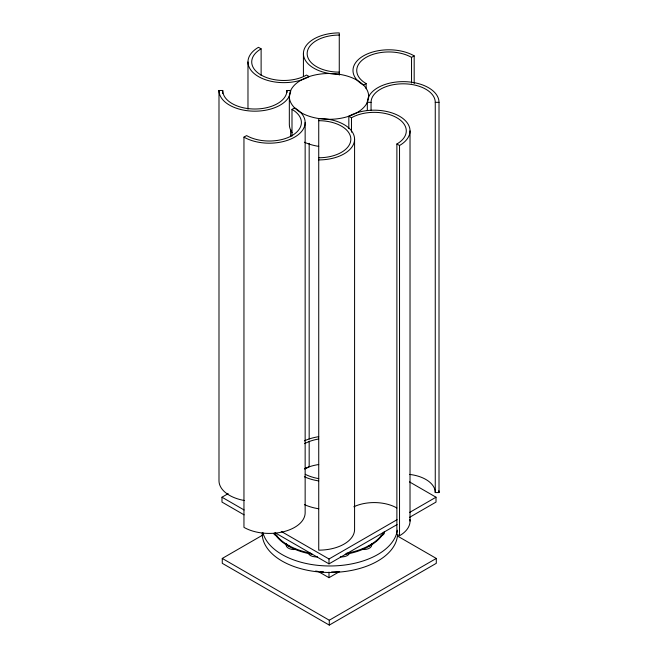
<?xml version="1.0" encoding="UTF-8"?>
<svg xmlns="http://www.w3.org/2000/svg" width="658" height="658" viewBox="0 0 658 658"><rect width="100%" height="100%" fill="white"/><g stroke="black" fill="none" stroke-linecap="round" stroke-linejoin="round"><path stroke-width="0.99" d="M243.954 137.127L246.602 135.597A32.102 18.531 0 0 0 291.996 135.597A32.102 18.531 0 0 0 291.996 109.392L294.644 107.863A35.845 20.694 0 0 1 294.644 137.127A35.845 20.694 0 0 1 243.954 137.127L243.954 527.354A35.845 20.694 0 0 0 283.014 531.845A35.845 20.694 0 0 0 305.147 512.722L305.147 122.495M414.178 55.856L411.538 57.378A32.102 18.531 0 0 0 366.136 57.378A32.102 18.531 0 0 0 366.136 83.591L363.487 85.121A35.845 20.694 0 0 1 363.487 55.856A35.845 20.694 0 0 1 414.178 55.856L414.178 83.582M244.093 514.852L221.985 502.087L221.985 497.209L228.178 493.632M397.383 535.966L436.295 558.436L436.295 563.314L329.28 625.1L222.264 563.314L222.264 558.436L262.945 534.946M281.237 531.417L329 558.996L397.103 519.672M409.482 512.524L436.015 497.209L436.015 502.087L409.482 517.402M275.052 532.725L329 563.873L397.103 524.549M318.324 571.531L329 577.691L339.676 571.531M222.264 558.436L329.28 620.223L436.295 558.436M218.991 90.483L222.741 90.483A32.102 18.531 0 0 0 254.835 109.014A32.102 18.531 0 0 0 286.937 90.483L290.68 90.483A35.845 20.694 0 0 1 254.835 111.177A35.845 20.694 0 0 1 218.991 90.483L218.991 480.71A35.845 20.694 0 0 0 244.57 500.541M439.009 102.335A35.845 20.694 0 0 0 403.165 81.641A35.845 20.694 0 0 0 367.32 102.335A39.669 22.898 0 0 0 318.735 74.288A39.669 22.898 0 0 0 300.953 112.608A39.669 22.898 0 0 0 367.32 102.335L371.063 102.335A32.102 18.531 0 0 1 403.165 83.805A32.102 18.531 0 0 1 435.259 102.335L439.009 102.335L439.009 492.571L435.259 492.571A32.102 18.531 0 0 0 409.663 474.418M261.119 48.84L258.471 47.31A35.845 20.694 0 0 0 258.471 76.575A35.845 20.694 0 0 0 309.17 76.575L306.521 75.045A32.102 18.531 0 0 1 261.119 75.045A32.102 18.531 0 0 1 261.119 48.84L261.119 75.538M348.83 128.565L348.83 116.244L351.479 117.774A32.102 18.531 0 0 1 396.881 117.774A32.102 18.531 0 0 1 396.881 143.987L396.881 534.214L399.529 535.744A35.845 20.694 0 0 0 409.893 519.31M396.881 143.987L399.529 145.508L399.529 535.744M409.482 481.886L436.015 497.209M221.985 497.209L244.093 509.975M435.259 102.335L435.259 492.571M411.538 57.378L411.538 83.056M410.024 130.876L410.024 521.103M371.063 102.335L371.063 110.552M367.32 102.335L367.32 110.552M366.136 83.591L366.136 88.723M354.58 139.225L354.58 529.451A35.845 20.694 0 0 1 318.735 550.154L318.735 118.53A35.845 20.694 0 0 1 354.58 139.225A35.845 20.694 0 0 1 318.735 159.919M351.479 117.774L351.479 132.151M339.265 75.111L339.265 32.9A35.845 20.694 0 0 0 303.42 53.594L303.42 76.188M329.28 620.223L329.28 625.1M329 558.996L329 563.873M329 572.115L329 577.691M309.17 143.329L309.17 439.075M309.17 441.131L309.17 466.802A35.845 20.694 0 0 1 304.695 468.998M291.996 109.392L291.996 136.091M290.68 129.503L290.68 136.691M289.331 96.413L289.331 124.247A39.669 22.898 0 0 0 292.07 132.612M286.937 90.483L286.937 92.539M247.976 61.942L247.976 109.179M222.741 90.483L222.741 93.568M296.1 549.389A7.962 4.598 0 0 1 286.345 543.755M290.055 546.494A7.962 4.598 0 0 1 286.345 543.697M277.289 536.163A7.962 4.598 0 0 1 273.58 533.375M384.535 532.182A7.962 4.598 0 0 1 380.554 536.163M371.499 543.755A7.962 4.598 0 0 1 361.744 549.389M370.701 544.808A7.962 4.598 0 0 1 367.781 546.494M349.382 553.51A7.962 4.598 0 0 1 340.301 556.849M317.534 556.849A7.962 4.598 0 0 1 308.462 553.51M383.639 532.223A57.748 33.344 0 0 1 346.166 553.378M310.453 553.148A57.748 33.344 0 0 1 274.781 533.153M384.108 532.199A57.748 33.344 0 0 1 345.195 554.357M312.386 554.316A57.748 33.344 0 0 1 274.781 533.967M338.599 571.498A57.748 33.344 0 0 1 331.591 571.934M323.53 571.818A57.748 33.344 0 0 1 320.545 571.613M317.559 571.317A57.748 33.344 0 0 1 315.577 571.062M397.35 530.216A67.708 39.093 0 0 1 332.01 565.954A67.708 39.093 0 0 1 262.929 532.651M397.465 535.801A67.708 39.093 0 0 1 327.478 572.452A67.708 39.093 0 0 1 262.188 533.013M318.735 120.694A32.102 18.531 0 0 1 350.837 139.225A32.102 18.531 0 0 1 318.735 157.764M318.735 508.757A39.669 22.898 0 0 1 304.391 504.604M304.391 468.677A39.669 22.898 0 0 1 318.735 464.515M438.87 490.769A35.845 20.694 0 0 1 439.009 492.571M348.83 116.244A35.845 20.694 0 0 1 399.529 116.244A35.845 20.694 0 0 1 399.529 145.508M339.265 74.288A35.845 20.694 0 0 1 303.42 53.594M318.735 146.372A39.669 22.898 0 0 1 304.391 142.21M339.265 72.125A32.102 18.531 0 0 1 307.163 53.594A32.102 18.531 0 0 1 339.265 35.063M318.735 480.924A39.669 22.898 0 0 1 304.391 476.77M304.391 440.835A39.669 22.898 0 0 1 318.735 436.682M318.735 478.629A35.845 20.694 0 0 1 305.263 474.311M304.58 443.656A35.845 20.694 0 0 1 318.719 438.976M353.815 506.783A32.102 18.531 0 0 1 396.881 508.001"/></g></svg>
